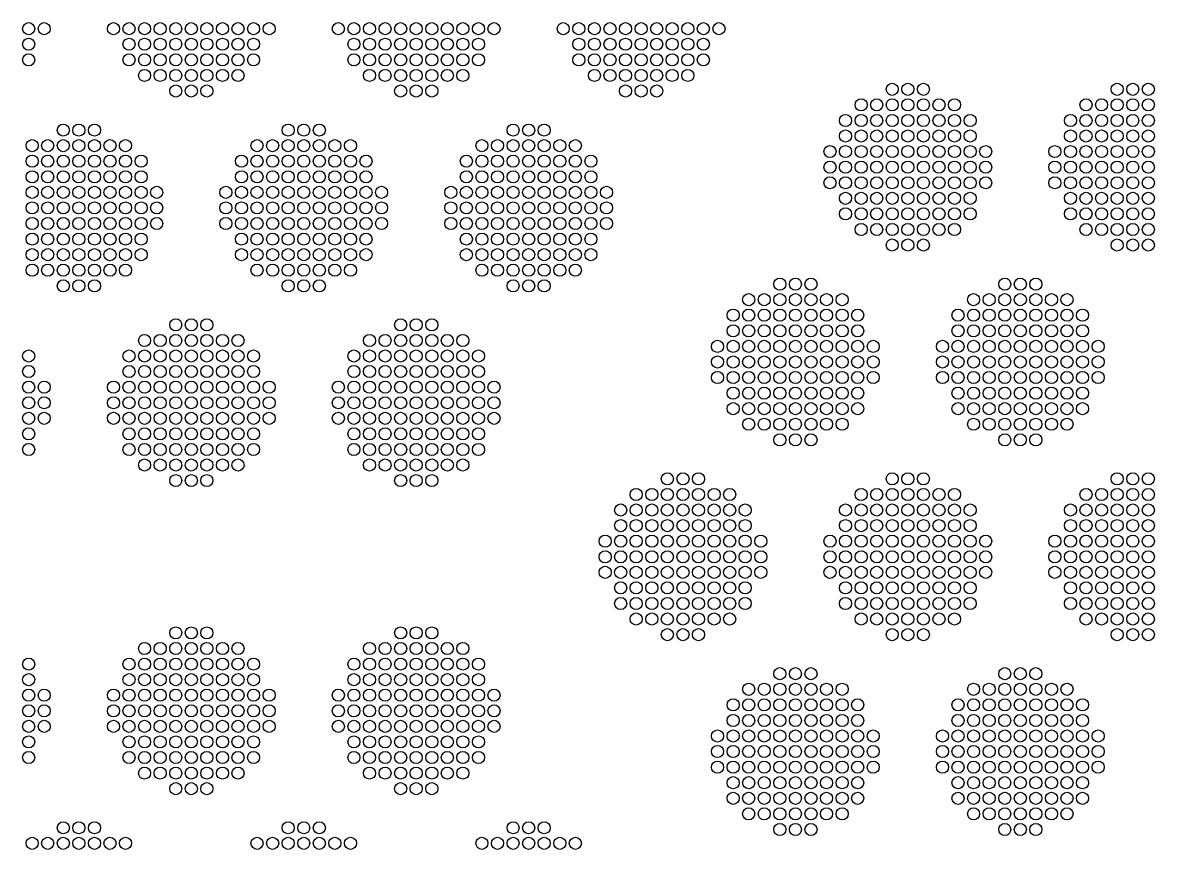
# Model space of a CAD drawing. Extents: x -49 to 54, y -38 to 38.
# Drawn here: x -36.35 to -29.81, y -18.97 to -14.19 of the extents above; entities that cross this region are included whole.
import ezdxf

# ---------------------------------------------------------------- set-up
doc = ezdxf.new("R2010")
doc.units = 0
doc.layers.add('LOWER_ELECTRODE', color=1, linetype='CONTINUOUS')

msp = doc.modelspace()

# ---------------------------------------------------------------- linework, layer by layer
at = {"layer": 'LOWER_ELECTRODE'}
for centre in [(-36.3121, -14.2284), (-36.2221, -14.2284), (-35.8221, -14.2284), (-35.7321, -14.2284), (-35.6421, -14.2284), (-35.5521, -14.2284), (-35.4621, -14.2284), (-35.3721, -14.2284), (-35.2821, -14.2284), (-35.1921, -14.2284), (-35.1021, -14.2284), (-35.0121, -14.2284), (-34.9221, -14.2284), (-34.5221, -14.2284), (-34.4321, -14.2284), (-34.3421, -14.2284), (-34.2521, -14.2284), (-34.1621, -14.2284), (-34.0721, -14.2284), (-33.9821, -14.2284), (-33.8921, -14.2284), (-33.8021, -14.2284), (-33.7121, -14.2284), (-33.6221, -14.2284), (-33.2221, -14.2284), (-33.1321, -14.2284), (-33.0421, -14.2284), (-32.9521, -14.2284), (-32.8621, -14.2284), (-32.7721, -14.2284), (-32.6821, -14.2284), (-32.5921, -14.2284), (-32.5021, -14.2284), (-32.4121, -14.2284), (-32.3221, -14.2284), (-36.3121, -14.3184), (-35.7321, -14.3184), (-35.6421, -14.3184), (-35.5521, -14.3184), (-35.4621, -14.3184), (-35.3721, -14.3184), (-35.2821, -14.3184), (-35.1921, -14.3184), (-35.1021, -14.3184), (-35.0121, -14.3184), (-34.4321, -14.3184), (-34.3421, -14.3184), (-34.2521, -14.3184), (-34.1621, -14.3184), (-34.0721, -14.3184), (-33.9821, -14.3184), (-33.8921, -14.3184), (-33.8021, -14.3184), (-33.7121, -14.3184), (-33.1321, -14.3184), (-33.0421, -14.3184), (-32.9521, -14.3184), (-32.8621, -14.3184), (-32.7721, -14.3184), (-32.6821, -14.3184), (-32.5921, -14.3184), (-32.5021, -14.3184), (-32.4121, -14.3184), (-36.3121, -14.4084), (-35.7321, -14.4084), (-35.6421, -14.4084), (-35.5521, -14.4084), (-35.4621, -14.4084), (-35.3721, -14.4084), (-35.2821, -14.4084), (-35.1921, -14.4084), (-35.1021, -14.4084), (-35.0121, -14.4084), (-34.4321, -14.4084), (-34.3421, -14.4084), (-34.2521, -14.4084), (-34.1621, -14.4084), (-34.0721, -14.4084), (-33.9821, -14.4084), (-33.8921, -14.4084), (-33.8021, -14.4084), (-33.7121, -14.4084), (-33.1321, -14.4084), (-33.0421, -14.4084), (-32.9521, -14.4084), (-32.8621, -14.4084), (-32.7721, -14.4084), (-32.6821, -14.4084), (-32.5921, -14.4084), (-32.5021, -14.4084), (-32.4121, -14.4084), (-35.6421, -14.4984), (-35.5521, -14.4984), (-35.4621, -14.4984), (-35.3721, -14.4984), (-35.2821, -14.4984), (-35.1921, -14.4984), (-35.1021, -14.4984), (-34.3421, -14.4984), (-34.2521, -14.4984), (-34.1621, -14.4984), (-34.0721, -14.4984), (-33.9821, -14.4984), (-33.8921, -14.4984), (-33.8021, -14.4984), (-33.0421, -14.4984), (-32.9521, -14.4984), (-32.8621, -14.4984), (-32.7721, -14.4984), (-32.6821, -14.4984), (-32.5921, -14.4984), (-32.5021, -14.4984), (-35.4621, -14.5884), (-35.3721, -14.5884), (-35.2821, -14.5884), (-34.1621, -14.5884), (-34.0721, -14.5884), (-33.9821, -14.5884), (-32.8621, -14.5884), (-32.7721, -14.5884), (-32.6821, -14.5884), (-31.3202, -14.5786), (-31.2302, -14.5786), (-31.1402, -14.5786), (-30.0202, -14.5786), (-29.9302, -14.5786), (-29.8402, -14.5786), (-31.5002, -14.6686), (-31.4102, -14.6686), (-31.3202, -14.6686), (-31.2302, -14.6686), (-31.1402, -14.6686), (-31.0502, -14.6686), (-30.9602, -14.6686), (-30.2002, -14.6686), (-30.1102, -14.6686), (-30.0202, -14.6686), (-29.9302, -14.6686), (-29.8402, -14.6686), (-36.1121, -14.8142), (-36.0221, -14.8142), (-35.9321, -14.8142), (-34.8121, -14.8142), (-34.7221, -14.8142), (-34.6321, -14.8142), (-33.5121, -14.8142), (-33.4221, -14.8142), (-33.3321, -14.8142), (-31.5902, -14.7586), (-31.5002, -14.7586), (-31.4102, -14.7586), (-31.3202, -14.7586), (-31.2302, -14.7586), (-31.1402, -14.7586), (-31.0502, -14.7586), (-30.9602, -14.7586), (-30.8702, -14.7586), (-30.2902, -14.7586), (-30.2002, -14.7586), (-30.1102, -14.7586), (-30.0202, -14.7586), (-29.9302, -14.7586), (-29.8402, -14.7586), (-31.5902, -14.8486), (-31.5002, -14.8486), (-31.4102, -14.8486), (-31.3202, -14.8486), (-31.2302, -14.8486), (-31.1402, -14.8486), (-31.0502, -14.8486), (-30.9602, -14.8486), (-30.8702, -14.8486), (-30.2902, -14.8486), (-30.2002, -14.8486), (-30.1102, -14.8486), (-30.0202, -14.8486), (-29.9302, -14.8486), (-29.8402, -14.8486), (-36.2921, -14.9042), (-36.2021, -14.9042), (-36.1121, -14.9042), (-36.0221, -14.9042), (-35.9321, -14.9042), (-35.8421, -14.9042), (-35.7521, -14.9042), (-34.9921, -14.9042), (-34.9021, -14.9042), (-34.8121, -14.9042), (-34.7221, -14.9042), (-34.6321, -14.9042), (-34.5421, -14.9042), (-34.4521, -14.9042), (-33.6921, -14.9042), (-33.6021, -14.9042), (-33.5121, -14.9042), (-33.4221, -14.9042), (-33.3321, -14.9042), (-33.2421, -14.9042), (-33.1521, -14.9042), (-31.6802, -14.9386), (-31.5902, -14.9386), (-31.5002, -14.9386), (-31.4102, -14.9386), (-31.3202, -14.9386), (-31.2302, -14.9386), (-31.1402, -14.9386), (-31.0502, -14.9386), (-30.9602, -14.9386), (-30.8702, -14.9386), (-30.7802, -14.9386), (-30.3802, -14.9386), (-30.2902, -14.9386), (-30.2002, -14.9386), (-30.1102, -14.9386), (-30.0202, -14.9386), (-29.9302, -14.9386), (-29.8402, -14.9386), (-36.2921, -14.9942), (-36.2021, -14.9942), (-36.1121, -14.9942), (-36.0221, -14.9942), (-35.9321, -14.9942), (-35.8421, -14.9942), (-35.7521, -14.9942), (-35.6621, -14.9942), (-35.0821, -14.9942), (-34.9921, -14.9942), (-34.9021, -14.9942), (-34.8121, -14.9942), (-34.7221, -14.9942), (-34.6321, -14.9942), (-34.5421, -14.9942), (-34.4521, -14.9942), (-34.3621, -14.9942), (-33.7821, -14.9942), (-33.6921, -14.9942), (-33.6021, -14.9942), (-33.5121, -14.9942), (-33.4221, -14.9942), (-33.3321, -14.9942), (-33.2421, -14.9942), (-33.1521, -14.9942), (-33.0621, -14.9942), (-31.6802, -15.0286), (-31.5902, -15.0286), (-31.5002, -15.0286), (-31.4102, -15.0286), (-31.3202, -15.0286), (-31.2302, -15.0286), (-31.1402, -15.0286), (-31.0502, -15.0286), (-30.9602, -15.0286), (-30.8702, -15.0286), (-30.7802, -15.0286), (-30.3802, -15.0286), (-30.2902, -15.0286), (-30.2002, -15.0286), (-30.1102, -15.0286), (-30.0202, -15.0286), (-29.9302, -15.0286), (-29.8402, -15.0286), (-36.2921, -15.0842), (-36.2021, -15.0842), (-36.1121, -15.0842), (-36.0221, -15.0842), (-35.9321, -15.0842), (-35.8421, -15.0842), (-35.7521, -15.0842), (-35.6621, -15.0842), (-35.0821, -15.0842), (-34.9921, -15.0842), (-34.9021, -15.0842), (-34.8121, -15.0842), (-34.7221, -15.0842), (-34.6321, -15.0842), (-34.5421, -15.0842), (-34.4521, -15.0842), (-34.3621, -15.0842), (-33.7821, -15.0842), (-33.6921, -15.0842), (-33.6021, -15.0842), (-33.5121, -15.0842), (-33.4221, -15.0842), (-33.3321, -15.0842), (-33.2421, -15.0842), (-33.1521, -15.0842), (-33.0621, -15.0842), (-31.6802, -15.1186), (-31.5902, -15.1186), (-31.5002, -15.1186), (-31.4102, -15.1186), (-31.3202, -15.1186), (-31.2302, -15.1186), (-31.1402, -15.1186), (-31.0502, -15.1186), (-30.9602, -15.1186), (-30.8702, -15.1186), (-30.7802, -15.1186), (-30.3802, -15.1186), (-30.2902, -15.1186), (-30.2002, -15.1186), (-30.1102, -15.1186), (-30.0202, -15.1186), (-29.9302, -15.1186), (-29.8402, -15.1186), (-36.2921, -15.1742), (-36.2021, -15.1742), (-36.1121, -15.1742), (-36.0221, -15.1742), (-35.9321, -15.1742), (-35.8421, -15.1742), (-35.7521, -15.1742), (-35.6621, -15.1742), (-35.5721, -15.1742), (-35.1721, -15.1742), (-35.0821, -15.1742), (-34.9921, -15.1742), (-34.9021, -15.1742), (-34.8121, -15.1742), (-34.7221, -15.1742), (-34.6321, -15.1742), (-34.5421, -15.1742), (-34.4521, -15.1742), (-34.3621, -15.1742), (-34.2721, -15.1742), (-33.8721, -15.1742), (-33.7821, -15.1742), (-33.6921, -15.1742), (-33.6021, -15.1742), (-33.5121, -15.1742), (-33.4221, -15.1742), (-33.3321, -15.1742), (-33.2421, -15.1742), (-33.1521, -15.1742), (-33.0621, -15.1742), (-32.9721, -15.1742), (-31.5902, -15.2086), (-31.5002, -15.2086), (-31.4102, -15.2086), (-31.3202, -15.2086), (-31.2302, -15.2086), (-31.1402, -15.2086), (-31.0502, -15.2086), (-30.9602, -15.2086), (-30.8702, -15.2086), (-30.2902, -15.2086), (-30.2002, -15.2086), (-30.1102, -15.2086), (-30.0202, -15.2086), (-29.9302, -15.2086), (-29.8402, -15.2086), (-36.2921, -15.2642), (-36.2021, -15.2642), (-36.1121, -15.2642), (-36.0221, -15.2642), (-35.9321, -15.2642), (-35.8421, -15.2642), (-35.7521, -15.2642), (-35.6621, -15.2642), (-35.5721, -15.2642), (-35.1721, -15.2642), (-35.0821, -15.2642), (-34.9921, -15.2642), (-34.9021, -15.2642), (-34.8121, -15.2642), (-34.7221, -15.2642), (-34.6321, -15.2642), (-34.5421, -15.2642), (-34.4521, -15.2642), (-34.3621, -15.2642), (-34.2721, -15.2642), (-33.8721, -15.2642), (-33.7821, -15.2642), (-33.6921, -15.2642), (-33.6021, -15.2642), (-33.5121, -15.2642), (-33.4221, -15.2642), (-33.3321, -15.2642), (-33.2421, -15.2642), (-33.1521, -15.2642), (-33.0621, -15.2642), (-32.9721, -15.2642), (-31.5902, -15.2986), (-31.5002, -15.2986), (-31.4102, -15.2986), (-31.3202, -15.2986), (-31.2302, -15.2986), (-31.1402, -15.2986), (-31.0502, -15.2986), (-30.9602, -15.2986), (-30.8702, -15.2986), (-30.2902, -15.2986), (-30.2002, -15.2986), (-30.1102, -15.2986), (-30.0202, -15.2986), (-29.9302, -15.2986), (-29.8402, -15.2986), (-36.2921, -15.3542), (-36.2021, -15.3542), (-36.1121, -15.3542), (-36.0221, -15.3542), (-35.9321, -15.3542), (-35.8421, -15.3542), (-35.7521, -15.3542), (-35.6621, -15.3542), (-35.5721, -15.3542), (-35.1721, -15.3542), (-35.0821, -15.3542), (-34.9921, -15.3542), (-34.9021, -15.3542), (-34.8121, -15.3542), (-34.7221, -15.3542), (-34.6321, -15.3542), (-34.5421, -15.3542), (-34.4521, -15.3542), (-34.3621, -15.3542), (-34.2721, -15.3542), (-33.8721, -15.3542), (-33.7821, -15.3542), (-33.6921, -15.3542), (-33.6021, -15.3542), (-33.5121, -15.3542), (-33.4221, -15.3542), (-33.3321, -15.3542), (-33.2421, -15.3542), (-33.1521, -15.3542), (-33.0621, -15.3542), (-32.9721, -15.3542), (-31.5002, -15.3886), (-31.4102, -15.3886), (-31.3202, -15.3886), (-31.2302, -15.3886), (-31.1402, -15.3886), (-31.0502, -15.3886), (-30.9602, -15.3886), (-30.2002, -15.3886), (-30.1102, -15.3886), (-30.0202, -15.3886), (-29.9302, -15.3886), (-29.8402, -15.3886), (-36.2921, -15.4442), (-36.2021, -15.4442), (-36.1121, -15.4442), (-36.0221, -15.4442), (-35.9321, -15.4442), (-35.8421, -15.4442), (-35.7521, -15.4442), (-35.6621, -15.4442), (-35.0821, -15.4442), (-34.9921, -15.4442), (-34.9021, -15.4442), (-34.8121, -15.4442), (-34.7221, -15.4442), (-34.6321, -15.4442), (-34.5421, -15.4442), (-34.4521, -15.4442), (-34.3621, -15.4442), (-33.7821, -15.4442), (-33.6921, -15.4442), (-33.6021, -15.4442), (-33.5121, -15.4442), (-33.4221, -15.4442), (-33.3321, -15.4442), (-33.2421, -15.4442), (-33.1521, -15.4442), (-33.0621, -15.4442), (-36.2921, -15.5342), (-36.2021, -15.5342), (-36.1121, -15.5342), (-36.0221, -15.5342), (-35.9321, -15.5342), (-35.8421, -15.5342), (-35.7521, -15.5342), (-35.6621, -15.5342), (-35.0821, -15.5342), (-34.9921, -15.5342), (-34.9021, -15.5342), (-34.8121, -15.5342), (-34.7221, -15.5342), (-34.6321, -15.5342), (-34.5421, -15.5342), (-34.4521, -15.5342), (-34.3621, -15.5342), (-33.7821, -15.5342), (-33.6921, -15.5342), (-33.6021, -15.5342), (-33.5121, -15.5342), (-33.4221, -15.5342), (-33.3321, -15.5342), (-33.2421, -15.5342), (-33.1521, -15.5342), (-33.0621, -15.5342), (-31.3202, -15.4786), (-31.2302, -15.4786), (-31.1402, -15.4786), (-30.0202, -15.4786), (-29.9302, -15.4786), (-29.8402, -15.4786), (-36.2921, -15.6242), (-36.2021, -15.6242), (-36.1121, -15.6242), (-36.0221, -15.6242), (-35.9321, -15.6242), (-35.8421, -15.6242), (-35.7521, -15.6242), (-34.9921, -15.6242), (-34.9021, -15.6242), (-34.8121, -15.6242), (-34.7221, -15.6242), (-34.6321, -15.6242), (-34.5421, -15.6242), (-34.4521, -15.6242), (-33.6921, -15.6242), (-33.6021, -15.6242), (-33.5121, -15.6242), (-33.4221, -15.6242), (-33.3321, -15.6242), (-33.2421, -15.6242), (-33.1521, -15.6242), (-36.1121, -15.7142), (-36.0221, -15.7142), (-35.9321, -15.7142), (-34.8121, -15.7142), (-34.7221, -15.7142), (-34.6321, -15.7142), (-33.5121, -15.7142), (-33.4221, -15.7142), (-33.3321, -15.7142), (-31.9702, -15.7044), (-31.8802, -15.7044), (-31.7902, -15.7044), (-30.6702, -15.7044), (-30.5802, -15.7044), (-30.4902, -15.7044), (-32.1502, -15.7944), (-32.0602, -15.7944), (-31.9702, -15.7944), (-31.8802, -15.7944), (-31.7902, -15.7944), (-31.7002, -15.7944), (-31.6102, -15.7944), (-30.8502, -15.7944), (-30.7602, -15.7944), (-30.6702, -15.7944), (-30.5802, -15.7944), (-30.4902, -15.7944), (-30.4002, -15.7944), (-30.3102, -15.7944), (-32.2402, -15.8844), (-32.1502, -15.8844), (-32.0602, -15.8844), (-31.9702, -15.8844), (-31.8802, -15.8844), (-31.7902, -15.8844), (-31.7002, -15.8844), (-31.6102, -15.8844), (-31.5202, -15.8844), (-30.9402, -15.8844), (-30.8502, -15.8844), (-30.7602, -15.8844), (-30.6702, -15.8844), (-30.5802, -15.8844), (-30.4902, -15.8844), (-30.4002, -15.8844), (-30.3102, -15.8844), (-30.2202, -15.8844), (-35.4621, -15.94), (-35.3721, -15.94), (-35.2821, -15.94), (-34.1621, -15.94), (-34.0721, -15.94), (-33.9821, -15.94), (-32.2402, -15.9744), (-32.1502, -15.9744), (-32.0602, -15.9744), (-31.9702, -15.9744), (-31.8802, -15.9744), (-31.7902, -15.9744), (-31.7002, -15.9744), (-31.6102, -15.9744), (-31.5202, -15.9744), (-30.9402, -15.9744), (-30.8502, -15.9744), (-30.7602, -15.9744), (-30.6702, -15.9744), (-30.5802, -15.9744), (-30.4902, -15.9744), (-30.4002, -15.9744), (-30.3102, -15.9744), (-30.2202, -15.9744), (-35.6421, -16.03), (-35.5521, -16.03), (-35.4621, -16.03), (-35.3721, -16.03), (-35.2821, -16.03), (-35.1921, -16.03), (-35.1021, -16.03), (-34.3421, -16.03), (-34.2521, -16.03), (-34.1621, -16.03), (-34.0721, -16.03), (-33.9821, -16.03), (-33.8921, -16.03), (-33.8021, -16.03), (-36.3121, -16.12), (-35.7321, -16.12), (-35.6421, -16.12), (-35.5521, -16.12), (-35.4621, -16.12), (-35.3721, -16.12), (-35.2821, -16.12), (-35.1921, -16.12), (-35.1021, -16.12), (-35.0121, -16.12), (-34.4321, -16.12), (-34.3421, -16.12), (-34.2521, -16.12), (-34.1621, -16.12), (-34.0721, -16.12), (-33.9821, -16.12), (-33.8921, -16.12), (-33.8021, -16.12), (-33.7121, -16.12), (-32.3302, -16.0644), (-32.2402, -16.0644), (-32.1502, -16.0644), (-32.0602, -16.0644), (-31.9702, -16.0644), (-31.8802, -16.0644), (-31.7902, -16.0644), (-31.7002, -16.0644), (-31.6102, -16.0644), (-31.5202, -16.0644), (-31.4302, -16.0644), (-31.0302, -16.0644), (-30.9402, -16.0644), (-30.8502, -16.0644), (-30.7602, -16.0644), (-30.6702, -16.0644), (-30.5802, -16.0644), (-30.4902, -16.0644), (-30.4002, -16.0644), (-30.3102, -16.0644), (-30.2202, -16.0644), (-30.1302, -16.0644), (-32.3302, -16.1544), (-32.2402, -16.1544), (-32.1502, -16.1544), (-32.0602, -16.1544), (-31.9702, -16.1544), (-31.8802, -16.1544), (-31.7902, -16.1544), (-31.7002, -16.1544), (-31.6102, -16.1544), (-31.5202, -16.1544), (-31.4302, -16.1544), (-31.0302, -16.1544), (-30.9402, -16.1544), (-30.8502, -16.1544), (-30.7602, -16.1544), (-30.6702, -16.1544), (-30.5802, -16.1544), (-30.4902, -16.1544), (-30.4002, -16.1544), (-30.3102, -16.1544), (-30.2202, -16.1544), (-30.1302, -16.1544), (-36.3121, -16.21), (-35.7321, -16.21), (-35.6421, -16.21), (-35.5521, -16.21), (-35.4621, -16.21), (-35.3721, -16.21), (-35.2821, -16.21), (-35.1921, -16.21), (-35.1021, -16.21), (-35.0121, -16.21), (-34.4321, -16.21), (-34.3421, -16.21), (-34.2521, -16.21), (-34.1621, -16.21), (-34.0721, -16.21), (-33.9821, -16.21), (-33.8921, -16.21), (-33.8021, -16.21), (-33.7121, -16.21), (-32.3302, -16.2444), (-32.2402, -16.2444), (-32.1502, -16.2444), (-32.0602, -16.2444), (-31.9702, -16.2444), (-31.8802, -16.2444), (-31.7902, -16.2444), (-31.7002, -16.2444), (-31.6102, -16.2444), (-31.5202, -16.2444), (-31.4302, -16.2444), (-31.0302, -16.2444), (-30.9402, -16.2444), (-30.8502, -16.2444), (-30.7602, -16.2444), (-30.6702, -16.2444), (-30.5802, -16.2444), (-30.4902, -16.2444), (-30.4002, -16.2444), (-30.3102, -16.2444), (-30.2202, -16.2444), (-30.1302, -16.2444), (-36.3121, -16.3), (-36.2221, -16.3), (-35.8221, -16.3), (-35.7321, -16.3), (-35.6421, -16.3), (-35.5521, -16.3), (-35.4621, -16.3), (-35.3721, -16.3), (-35.2821, -16.3), (-35.1921, -16.3), (-35.1021, -16.3), (-35.0121, -16.3), (-34.9221, -16.3), (-34.5221, -16.3), (-34.4321, -16.3), (-34.3421, -16.3), (-34.2521, -16.3), (-34.1621, -16.3), (-34.0721, -16.3), (-33.9821, -16.3), (-33.8921, -16.3), (-33.8021, -16.3), (-33.7121, -16.3), (-33.6221, -16.3), (-32.2402, -16.3344), (-32.1502, -16.3344), (-32.0602, -16.3344), (-31.9702, -16.3344), (-31.8802, -16.3344), (-31.7902, -16.3344), (-31.7002, -16.3344), (-31.6102, -16.3344), (-31.5202, -16.3344), (-30.9402, -16.3344), (-30.8502, -16.3344), (-30.7602, -16.3344), (-30.6702, -16.3344), (-30.5802, -16.3344), (-30.4902, -16.3344), (-30.4002, -16.3344), (-30.3102, -16.3344), (-30.2202, -16.3344), (-36.3121, -16.39), (-36.2221, -16.39), (-35.8221, -16.39), (-35.7321, -16.39), (-35.6421, -16.39), (-35.5521, -16.39), (-35.4621, -16.39), (-35.3721, -16.39), (-35.2821, -16.39), (-35.1921, -16.39), (-35.1021, -16.39), (-35.0121, -16.39), (-34.9221, -16.39), (-34.5221, -16.39), (-34.4321, -16.39), (-34.3421, -16.39), (-34.2521, -16.39), (-34.1621, -16.39), (-34.0721, -16.39), (-33.9821, -16.39), (-33.8921, -16.39), (-33.8021, -16.39), (-33.7121, -16.39), (-33.6221, -16.39), (-32.2402, -16.4244), (-32.1502, -16.4244), (-32.0602, -16.4244), (-31.9702, -16.4244), (-31.8802, -16.4244), (-31.7902, -16.4244), (-31.7002, -16.4244), (-31.6102, -16.4244), (-31.5202, -16.4244), (-30.9402, -16.4244), (-30.8502, -16.4244), (-30.7602, -16.4244), (-30.6702, -16.4244), (-30.5802, -16.4244), (-30.4902, -16.4244), (-30.4002, -16.4244), (-30.3102, -16.4244), (-30.2202, -16.4244), (-36.3121, -16.48), (-36.2221, -16.48), (-35.8221, -16.48), (-35.7321, -16.48), (-35.6421, -16.48), (-35.5521, -16.48), (-35.4621, -16.48), (-35.3721, -16.48), (-35.2821, -16.48), (-35.1921, -16.48), (-35.1021, -16.48), (-35.0121, -16.48), (-34.9221, -16.48), (-34.5221, -16.48), (-34.4321, -16.48), (-34.3421, -16.48), (-34.2521, -16.48), (-34.1621, -16.48), (-34.0721, -16.48), (-33.9821, -16.48), (-33.8921, -16.48), (-33.8021, -16.48), (-33.7121, -16.48), (-33.6221, -16.48), (-32.1502, -16.5144), (-32.0602, -16.5144), (-31.9702, -16.5144), (-31.8802, -16.5144), (-31.7902, -16.5144), (-31.7002, -16.5144), (-31.6102, -16.5144), (-30.8502, -16.5144), (-30.7602, -16.5144), (-30.6702, -16.5144), (-30.5802, -16.5144), (-30.4902, -16.5144), (-30.4002, -16.5144), (-30.3102, -16.5144), (-36.3121, -16.57), (-35.7321, -16.57), (-35.6421, -16.57), (-35.5521, -16.57), (-35.4621, -16.57), (-35.3721, -16.57), (-35.2821, -16.57), (-35.1921, -16.57), (-35.1021, -16.57), (-35.0121, -16.57), (-34.4321, -16.57), (-34.3421, -16.57), (-34.2521, -16.57), (-34.1621, -16.57), (-34.0721, -16.57), (-33.9821, -16.57), (-33.8921, -16.57), (-33.8021, -16.57), (-33.7121, -16.57), (-31.9702, -16.6044), (-31.8802, -16.6044), (-31.7902, -16.6044), (-30.6702, -16.6044), (-30.5802, -16.6044), (-30.4902, -16.6044), (-36.3121, -16.66), (-35.7321, -16.66), (-35.6421, -16.66), (-35.5521, -16.66), (-35.4621, -16.66), (-35.3721, -16.66), (-35.2821, -16.66), (-35.1921, -16.66), (-35.1021, -16.66), (-35.0121, -16.66), (-34.4321, -16.66), (-34.3421, -16.66), (-34.2521, -16.66), (-34.1621, -16.66), (-34.0721, -16.66), (-33.9821, -16.66), (-33.8921, -16.66), (-33.8021, -16.66), (-33.7121, -16.66), (-35.6421, -16.75), (-35.5521, -16.75), (-35.4621, -16.75), (-35.3721, -16.75), (-35.2821, -16.75), (-35.1921, -16.75), (-35.1021, -16.75), (-34.3421, -16.75), (-34.2521, -16.75), (-34.1621, -16.75), (-34.0721, -16.75), (-33.9821, -16.75), (-33.8921, -16.75), (-33.8021, -16.75), (-35.4621, -16.84), (-35.3721, -16.84), (-35.2821, -16.84), (-34.1621, -16.84), (-34.0721, -16.84), (-33.9821, -16.84), (-32.6202, -16.8302), (-32.5302, -16.8302), (-32.4402, -16.8302), (-31.3202, -16.8302), (-31.2302, -16.8302), (-31.1402, -16.8302), (-30.0202, -16.8302), (-29.9302, -16.8302), (-29.8402, -16.8302), (-32.8002, -16.9202), (-32.7102, -16.9202), (-32.6202, -16.9202), (-32.5302, -16.9202), (-32.4402, -16.9202), (-32.3502, -16.9202), (-32.2602, -16.9202), (-31.5002, -16.9202), (-31.4102, -16.9202), (-31.3202, -16.9202), (-31.2302, -16.9202), (-31.1402, -16.9202), (-31.0502, -16.9202), (-30.9602, -16.9202), (-30.2002, -16.9202), (-30.1102, -16.9202), (-30.0202, -16.9202), (-29.9302, -16.9202), (-29.8402, -16.9202), (-32.8902, -17.0102), (-32.8002, -17.0102), (-32.7102, -17.0102), (-32.6202, -17.0102), (-32.5302, -17.0102), (-32.4402, -17.0102), (-32.3502, -17.0102), (-32.2602, -17.0102), (-32.1702, -17.0102), (-31.5902, -17.0102), (-31.5002, -17.0102), (-31.4102, -17.0102), (-31.3202, -17.0102), (-31.2302, -17.0102), (-31.1402, -17.0102), (-31.0502, -17.0102), (-30.9602, -17.0102), (-30.8702, -17.0102), (-30.2902, -17.0102), (-30.2002, -17.0102), (-30.1102, -17.0102), (-30.0202, -17.0102), (-29.9302, -17.0102), (-29.8402, -17.0102), (-32.8902, -17.1002), (-32.8002, -17.1002), (-32.7102, -17.1002), (-32.6202, -17.1002), (-32.5302, -17.1002), (-32.4402, -17.1002), (-32.3502, -17.1002), (-32.2602, -17.1002), (-32.1702, -17.1002), (-31.5902, -17.1002), (-31.5002, -17.1002), (-31.4102, -17.1002), (-31.3202, -17.1002), (-31.2302, -17.1002), (-31.1402, -17.1002), (-31.0502, -17.1002), (-30.9602, -17.1002), (-30.8702, -17.1002), (-30.2902, -17.1002), (-30.2002, -17.1002), (-30.1102, -17.1002), (-30.0202, -17.1002), (-29.9302, -17.1002), (-29.8402, -17.1002), (-32.9802, -17.1902), (-32.8902, -17.1902), (-32.8002, -17.1902), (-32.7102, -17.1902), (-32.6202, -17.1902), (-32.5302, -17.1902), (-32.4402, -17.1902), (-32.3502, -17.1902), (-32.2602, -17.1902), (-32.1702, -17.1902), (-32.0802, -17.1902), (-31.6802, -17.1902), (-31.5902, -17.1902), (-31.5002, -17.1902), (-31.4102, -17.1902), (-31.3202, -17.1902), (-31.2302, -17.1902), (-31.1402, -17.1902), (-31.0502, -17.1902), (-30.9602, -17.1902), (-30.8702, -17.1902), (-30.7802, -17.1902), (-30.3802, -17.1902), (-30.2902, -17.1902), (-30.2002, -17.1902), (-30.1102, -17.1902), (-30.0202, -17.1902), (-29.9302, -17.1902), (-29.8402, -17.1902), (-32.9802, -17.2802), (-32.8902, -17.2802), (-32.8002, -17.2802), (-32.7102, -17.2802), (-32.6202, -17.2802), (-32.5302, -17.2802), (-32.4402, -17.2802), (-32.3502, -17.2802), (-32.2602, -17.2802), (-32.1702, -17.2802), (-32.0802, -17.2802), (-31.6802, -17.2802), (-31.5902, -17.2802), (-31.5002, -17.2802), (-31.4102, -17.2802), (-31.3202, -17.2802), (-31.2302, -17.2802), (-31.1402, -17.2802), (-31.0502, -17.2802), (-30.9602, -17.2802), (-30.8702, -17.2802), (-30.7802, -17.2802), (-30.3802, -17.2802), (-30.2902, -17.2802), (-30.2002, -17.2802), (-30.1102, -17.2802), (-30.0202, -17.2802), (-29.9302, -17.2802), (-29.8402, -17.2802), (-32.9802, -17.3702), (-32.8902, -17.3702), (-32.8002, -17.3702), (-32.7102, -17.3702), (-32.6202, -17.3702), (-32.5302, -17.3702), (-32.4402, -17.3702), (-32.3502, -17.3702), (-32.2602, -17.3702), (-32.1702, -17.3702), (-32.0802, -17.3702), (-31.6802, -17.3702), (-31.5902, -17.3702), (-31.5002, -17.3702), (-31.4102, -17.3702), (-31.3202, -17.3702), (-31.2302, -17.3702), (-31.1402, -17.3702), (-31.0502, -17.3702), (-30.9602, -17.3702), (-30.8702, -17.3702), (-30.7802, -17.3702), (-30.3802, -17.3702), (-30.2902, -17.3702), (-30.2002, -17.3702), (-30.1102, -17.3702), (-30.0202, -17.3702), (-29.9302, -17.3702), (-29.8402, -17.3702), (-32.8902, -17.4602), (-32.8002, -17.4602), (-32.7102, -17.4602), (-32.6202, -17.4602), (-32.5302, -17.4602), (-32.4402, -17.4602), (-32.3502, -17.4602), (-32.2602, -17.4602), (-32.1702, -17.4602), (-31.5902, -17.4602), (-31.5002, -17.4602), (-31.4102, -17.4602), (-31.3202, -17.4602), (-31.2302, -17.4602), (-31.1402, -17.4602), (-31.0502, -17.4602), (-30.9602, -17.4602), (-30.8702, -17.4602), (-30.2902, -17.4602), (-30.2002, -17.4602), (-30.1102, -17.4602), (-30.0202, -17.4602), (-29.9302, -17.4602), (-29.8402, -17.4602), (-32.8902, -17.5502), (-32.8002, -17.5502), (-32.7102, -17.5502), (-32.6202, -17.5502), (-32.5302, -17.5502), (-32.4402, -17.5502), (-32.3502, -17.5502), (-32.2602, -17.5502), (-32.1702, -17.5502), (-31.5902, -17.5502), (-31.5002, -17.5502), (-31.4102, -17.5502), (-31.3202, -17.5502), (-31.2302, -17.5502), (-31.1402, -17.5502), (-31.0502, -17.5502), (-30.9602, -17.5502), (-30.8702, -17.5502), (-30.2902, -17.5502), (-30.2002, -17.5502), (-30.1102, -17.5502), (-30.0202, -17.5502), (-29.9302, -17.5502), (-29.8402, -17.5502), (-32.8002, -17.6402), (-32.7102, -17.6402), (-32.6202, -17.6402), (-32.5302, -17.6402), (-32.4402, -17.6402), (-32.3502, -17.6402), (-32.2602, -17.6402), (-31.5002, -17.6402), (-31.4102, -17.6402), (-31.3202, -17.6402), (-31.2302, -17.6402), (-31.1402, -17.6402), (-31.0502, -17.6402), (-30.9602, -17.6402), (-30.2002, -17.6402), (-30.1102, -17.6402), (-30.0202, -17.6402), (-29.9302, -17.6402), (-29.8402, -17.6402), (-35.4621, -17.7204), (-35.3721, -17.7204), (-35.2821, -17.7204), (-34.1621, -17.7204), (-34.0721, -17.7204), (-33.9821, -17.7204), (-32.6202, -17.7302), (-32.5302, -17.7302), (-32.4402, -17.7302), (-31.3202, -17.7302), (-31.2302, -17.7302), (-31.1402, -17.7302), (-30.0202, -17.7302), (-29.9302, -17.7302), (-29.8402, -17.7302), (-35.6421, -17.8104), (-35.5521, -17.8104), (-35.4621, -17.8104), (-35.3721, -17.8104), (-35.2821, -17.8104), (-35.1921, -17.8104), (-35.1021, -17.8104), (-34.3421, -17.8104), (-34.2521, -17.8104), (-34.1621, -17.8104), (-34.0721, -17.8104), (-33.9821, -17.8104), (-33.8921, -17.8104), (-33.8021, -17.8104), (-36.3121, -17.9004), (-35.7321, -17.9004), (-35.6421, -17.9004), (-35.5521, -17.9004), (-35.4621, -17.9004), (-35.3721, -17.9004), (-35.2821, -17.9004), (-35.1921, -17.9004), (-35.1021, -17.9004), (-35.0121, -17.9004), (-34.4321, -17.9004), (-34.3421, -17.9004), (-34.2521, -17.9004), (-34.1621, -17.9004), (-34.0721, -17.9004), (-33.9821, -17.9004), (-33.8921, -17.9004), (-33.8021, -17.9004), (-33.7121, -17.9004), (-31.9702, -17.9561), (-31.8802, -17.9561), (-31.7902, -17.9561), (-30.6702, -17.9561), (-30.5802, -17.9561), (-30.4902, -17.9561), (-36.3121, -17.9904), (-35.7321, -17.9904), (-35.6421, -17.9904), (-35.5521, -17.9904), (-35.4621, -17.9904), (-35.3721, -17.9904), (-35.2821, -17.9904), (-35.1921, -17.9904), (-35.1021, -17.9904), (-35.0121, -17.9904), (-34.4321, -17.9904), (-34.3421, -17.9904), (-34.2521, -17.9904), (-34.1621, -17.9904), (-34.0721, -17.9904), (-33.9821, -17.9904), (-33.8921, -17.9904), (-33.8021, -17.9904), (-33.7121, -17.9904), (-36.3121, -18.0804), (-36.2221, -18.0804), (-35.8221, -18.0804), (-35.7321, -18.0804), (-35.6421, -18.0804), (-35.5521, -18.0804), (-35.4621, -18.0804), (-35.3721, -18.0804), (-35.2821, -18.0804), (-35.1921, -18.0804), (-35.1021, -18.0804), (-35.0121, -18.0804), (-34.9221, -18.0804), (-34.5221, -18.0804), (-34.4321, -18.0804), (-34.3421, -18.0804), (-34.2521, -18.0804), (-34.1621, -18.0804), (-34.0721, -18.0804), (-33.9821, -18.0804), (-33.8921, -18.0804), (-33.8021, -18.0804), (-33.7121, -18.0804), (-33.6221, -18.0804), (-32.1502, -18.0461), (-32.0602, -18.0461), (-31.9702, -18.0461), (-31.8802, -18.0461), (-31.7902, -18.0461), (-31.7002, -18.0461), (-31.6102, -18.0461), (-30.8502, -18.0461), (-30.7602, -18.0461), (-30.6702, -18.0461), (-30.5802, -18.0461), (-30.4902, -18.0461), (-30.4002, -18.0461), (-30.3102, -18.0461), (-32.2402, -18.1361), (-32.1502, -18.1361), (-32.0602, -18.1361), (-31.9702, -18.1361), (-31.8802, -18.1361), (-31.7902, -18.1361), (-31.7002, -18.1361), (-31.6102, -18.1361), (-31.5202, -18.1361), (-30.9402, -18.1361), (-30.8502, -18.1361), (-30.7602, -18.1361), (-30.6702, -18.1361), (-30.5802, -18.1361), (-30.4902, -18.1361), (-30.4002, -18.1361), (-30.3102, -18.1361), (-30.2202, -18.1361), (-36.3121, -18.1704), (-36.2221, -18.1704), (-35.8221, -18.1704), (-35.7321, -18.1704), (-35.6421, -18.1704), (-35.5521, -18.1704), (-35.4621, -18.1704), (-35.3721, -18.1704), (-35.2821, -18.1704), (-35.1921, -18.1704), (-35.1021, -18.1704), (-35.0121, -18.1704), (-34.9221, -18.1704), (-34.5221, -18.1704), (-34.4321, -18.1704), (-34.3421, -18.1704), (-34.2521, -18.1704), (-34.1621, -18.1704), (-34.0721, -18.1704), (-33.9821, -18.1704), (-33.8921, -18.1704), (-33.8021, -18.1704), (-33.7121, -18.1704), (-33.6221, -18.1704), (-36.3121, -18.2604), (-36.2221, -18.2604), (-35.8221, -18.2604), (-35.7321, -18.2604), (-35.6421, -18.2604), (-35.5521, -18.2604), (-35.4621, -18.2604), (-35.3721, -18.2604), (-35.2821, -18.2604), (-35.1921, -18.2604), (-35.1021, -18.2604), (-35.0121, -18.2604), (-34.9221, -18.2604), (-34.5221, -18.2604), (-34.4321, -18.2604), (-34.3421, -18.2604), (-34.2521, -18.2604), (-34.1621, -18.2604), (-34.0721, -18.2604), (-33.9821, -18.2604), (-33.8921, -18.2604), (-33.8021, -18.2604), (-33.7121, -18.2604), (-33.6221, -18.2604), (-32.2402, -18.2261), (-32.1502, -18.2261), (-32.0602, -18.2261), (-31.9702, -18.2261), (-31.8802, -18.2261), (-31.7902, -18.2261), (-31.7002, -18.2261), (-31.6102, -18.2261), (-31.5202, -18.2261), (-30.9402, -18.2261), (-30.8502, -18.2261), (-30.7602, -18.2261), (-30.6702, -18.2261), (-30.5802, -18.2261), (-30.4902, -18.2261), (-30.4002, -18.2261), (-30.3102, -18.2261), (-30.2202, -18.2261), (-36.3121, -18.3504), (-35.7321, -18.3504), (-35.6421, -18.3504), (-35.5521, -18.3504), (-35.4621, -18.3504), (-35.3721, -18.3504), (-35.2821, -18.3504), (-35.1921, -18.3504), (-35.1021, -18.3504), (-35.0121, -18.3504), (-34.4321, -18.3504), (-34.3421, -18.3504), (-34.2521, -18.3504), (-34.1621, -18.3504), (-34.0721, -18.3504), (-33.9821, -18.3504), (-33.8921, -18.3504), (-33.8021, -18.3504), (-33.7121, -18.3504), (-32.3302, -18.3161), (-32.2402, -18.3161), (-32.1502, -18.3161), (-32.0602, -18.3161), (-31.9702, -18.3161), (-31.8802, -18.3161), (-31.7902, -18.3161), (-31.7002, -18.3161), (-31.6102, -18.3161), (-31.5202, -18.3161), (-31.4302, -18.3161), (-31.0302, -18.3161), (-30.9402, -18.3161), (-30.8502, -18.3161), (-30.7602, -18.3161), (-30.6702, -18.3161), (-30.5802, -18.3161), (-30.4902, -18.3161), (-30.4002, -18.3161), (-30.3102, -18.3161), (-30.2202, -18.3161), (-30.1302, -18.3161), (-32.3302, -18.4061), (-32.2402, -18.4061), (-32.1502, -18.4061), (-32.0602, -18.4061), (-31.9702, -18.4061), (-31.8802, -18.4061), (-31.7902, -18.4061), (-31.7002, -18.4061), (-31.6102, -18.4061), (-31.5202, -18.4061), (-31.4302, -18.4061), (-31.0302, -18.4061), (-30.9402, -18.4061), (-30.8502, -18.4061), (-30.7602, -18.4061), (-30.6702, -18.4061), (-30.5802, -18.4061), (-30.4902, -18.4061), (-30.4002, -18.4061), (-30.3102, -18.4061), (-30.2202, -18.4061), (-30.1302, -18.4061), (-36.3121, -18.4404), (-35.7321, -18.4404), (-35.6421, -18.4404), (-35.5521, -18.4404), (-35.4621, -18.4404), (-35.3721, -18.4404), (-35.2821, -18.4404), (-35.1921, -18.4404), (-35.1021, -18.4404), (-35.0121, -18.4404), (-34.4321, -18.4404), (-34.3421, -18.4404), (-34.2521, -18.4404), (-34.1621, -18.4404), (-34.0721, -18.4404), (-33.9821, -18.4404), (-33.8921, -18.4404), (-33.8021, -18.4404), (-33.7121, -18.4404), (-35.6421, -18.5304), (-35.5521, -18.5304), (-35.4621, -18.5304), (-35.3721, -18.5304), (-35.2821, -18.5304), (-35.1921, -18.5304), (-35.1021, -18.5304), (-34.3421, -18.5304), (-34.2521, -18.5304), (-34.1621, -18.5304), (-34.0721, -18.5304), (-33.9821, -18.5304), (-33.8921, -18.5304), (-33.8021, -18.5304), (-32.3302, -18.4961), (-32.2402, -18.4961), (-32.1502, -18.4961), (-32.0602, -18.4961), (-31.9702, -18.4961), (-31.8802, -18.4961), (-31.7902, -18.4961), (-31.7002, -18.4961), (-31.6102, -18.4961), (-31.5202, -18.4961), (-31.4302, -18.4961), (-31.0302, -18.4961), (-30.9402, -18.4961), (-30.8502, -18.4961), (-30.7602, -18.4961), (-30.6702, -18.4961), (-30.5802, -18.4961), (-30.4902, -18.4961), (-30.4002, -18.4961), (-30.3102, -18.4961), (-30.2202, -18.4961), (-30.1302, -18.4961), (-32.2402, -18.5861), (-32.1502, -18.5861), (-32.0602, -18.5861), (-31.9702, -18.5861), (-31.8802, -18.5861), (-31.7902, -18.5861), (-31.7002, -18.5861), (-31.6102, -18.5861), (-31.5202, -18.5861), (-30.9402, -18.5861), (-30.8502, -18.5861), (-30.7602, -18.5861), (-30.6702, -18.5861), (-30.5802, -18.5861), (-30.4902, -18.5861), (-30.4002, -18.5861), (-30.3102, -18.5861), (-30.2202, -18.5861), (-35.4621, -18.6204), (-35.3721, -18.6204), (-35.2821, -18.6204), (-34.1621, -18.6204), (-34.0721, -18.6204), (-33.9821, -18.6204), (-32.2402, -18.6761), (-32.1502, -18.6761), (-32.0602, -18.6761), (-31.9702, -18.6761), (-31.8802, -18.6761), (-31.7902, -18.6761), (-31.7002, -18.6761), (-31.6102, -18.6761), (-31.5202, -18.6761), (-30.9402, -18.6761), (-30.8502, -18.6761), (-30.7602, -18.6761), (-30.6702, -18.6761), (-30.5802, -18.6761), (-30.4902, -18.6761), (-30.4002, -18.6761), (-30.3102, -18.6761), (-30.2202, -18.6761), (-32.1502, -18.7661), (-32.0602, -18.7661), (-31.9702, -18.7661), (-31.8802, -18.7661), (-31.7902, -18.7661), (-31.7002, -18.7661), (-31.6102, -18.7661), (-30.8502, -18.7661), (-30.7602, -18.7661), (-30.6702, -18.7661), (-30.5802, -18.7661), (-30.4902, -18.7661), (-30.4002, -18.7661), (-30.3102, -18.7661), (-36.1121, -18.8462), (-36.0221, -18.8462), (-35.9321, -18.8462), (-34.8121, -18.8462), (-34.7221, -18.8462), (-34.6321, -18.8462), (-33.5121, -18.8462), (-33.4221, -18.8462), (-33.3321, -18.8462), (-31.9702, -18.8561), (-31.8802, -18.8561), (-31.7902, -18.8561), (-30.6702, -18.8561), (-30.5802, -18.8561), (-30.4902, -18.8561), (-36.2921, -18.9362), (-36.2021, -18.9362), (-36.1121, -18.9362), (-36.0221, -18.9362), (-35.9321, -18.9362), (-35.8421, -18.9362), (-35.7521, -18.9362), (-34.9921, -18.9362), (-34.9021, -18.9362), (-34.8121, -18.9362), (-34.7221, -18.9362), (-34.6321, -18.9362), (-34.5421, -18.9362), (-34.4521, -18.9362), (-33.6921, -18.9362), (-33.6021, -18.9362), (-33.5121, -18.9362), (-33.4221, -18.9362), (-33.3321, -18.9362), (-33.2421, -18.9362), (-33.1521, -18.9362)]:
    msp.add_circle(centre, 0.035, dxfattribs=at)

doc.saveas('drawing.dxf')
